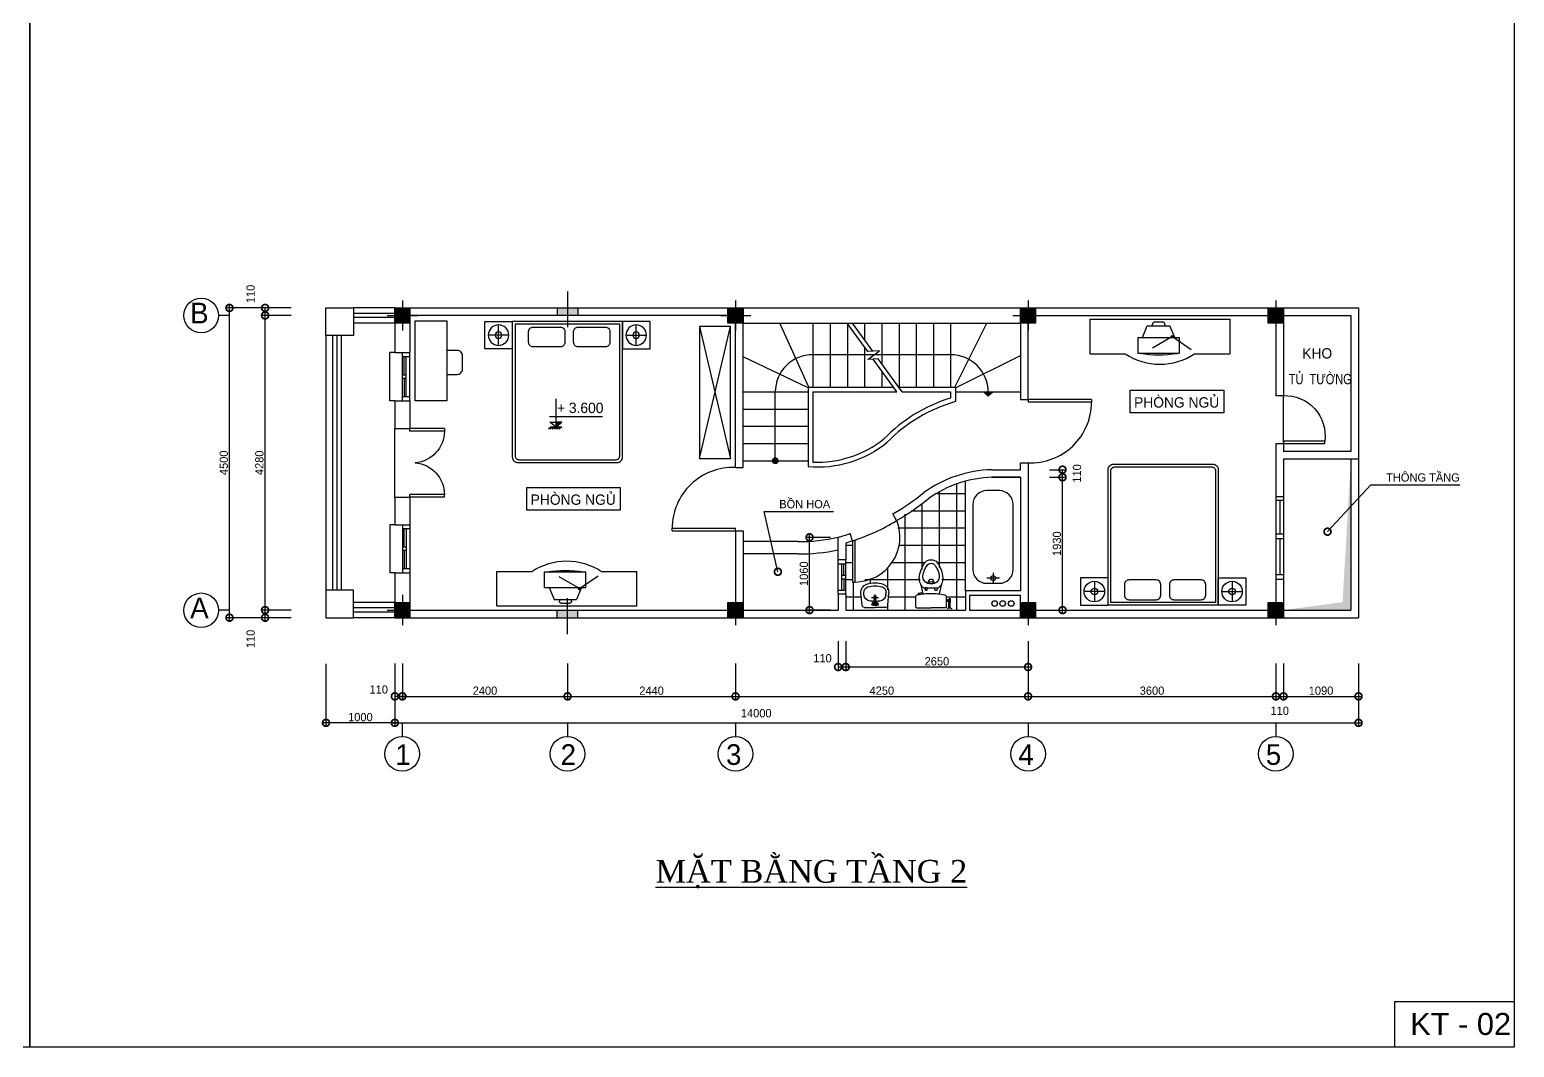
# Model space of a CAD drawing. Extents: x -13783 to 50918, y -8879 to 21290.
# Drawn here: x 7784 to 29351, y -8879 to 5904 of the extents above; entities that cross this region are included whole.
import ezdxf

# ---------------------------------------------------------------- set-up
doc = ezdxf.new("R2010")
doc.units = 0
doc.header["$LTSCALE"] = 600
doc.header["$MEASUREMENT"] = 0
doc.layers.get('0').update_dxf_attribs({"linetype": 'CONTINUOUS'})
doc.layers.get('Defpoints').update_dxf_attribs({"linetype": 'CONTINUOUS'})
for name, color, linetype in [('1', 1, 'CONTINUOUS'), ('3', 33, 'CONTINUOUS'), ('4', 4, 'CONTINUOUS'), ('9', 54, 'CONTINUOUS'), ('CAT', 7, 'CONTINUOUS'), ('COT', 2, 'CONTINUOUS'), ('D', 4, 'CONTINUOUS'), ('S', 53, 'CONTINUOUS')]:
    doc.layers.add(name, color=color, linetype=linetype)
doc.styles.add('GHICHU', font='VHARIAL.ttf', dxfattribs={"height": 420})
doc.styles.get("Standard").update_dxf_attribs({"font": 'VHARIAL.ttf'})
doc.styles.add('TT', font='VHAVAN.ttf')
doc.dimstyles.get("Standard").update_dxf_attribs({"dimtxt": 120, "dimasz": 200, "dimexe": 60, "dimexo": 110, "dimgap": 20, "dimtad": 1, "dimdec": 0, "dimzin": 0, "dimdsep": 46, "dimtxsty": 'TT', "dimblk1": 'DOTSMALL', "dimblk2": 'DOTSMALL', "dimsah": 1, "dimcen": 100, "dimdle": 60, "dimclrd": 251, "dimclre": 251, "dimclrt": 4, "dimadec": 0, "dimazin": 0, "dimtfac": 1, "dimtdec": 1, "dimtofl": 0, "dimtmove": 2, "dimatfit": 3, "dimldrblk": 'DOTSMALL', "dimfxl": 0, "dimtolj": 1, "dimtzin": 0, "dimarcsym": 0})

# ---------------------------------------------------------------- blocks, each defined once
blk = doc.blocks.new('_DOTSMALL')
at = {"color": 0, "linetype": 'ByBlock', "const_width": 0.5}
blk.add_lwpolyline([(-0.0625, 0, 1), (0.0625, 0, 1)], format="xyb", close=True, dxfattribs=at)
blk = doc.blocks.new('*D72')
at = {"color": 251, "linetype": 'ByBlock'}
for p, q in [((13088, 11780), (13088, 10859)), ((27088, 11780), (27088, 10859)), ((13028, 10919), (27148, 10919))]:
    blk.add_line(p, q, dxfattribs=at)
at = {"layer": 'Defpoints', "color": 0, "linetype": 'ByBlock'}
for p in [(13088, 11890), (27088, 11890), (27088, 10919)]:
    blk.add_point(p, dxfattribs=at)
at = {"color": 251, "linetype": 'ByBlock', "xscale": 200, "yscale": 200, "zscale": 200, "rotation": 180}
blk.add_blockref('_DOTSMALL', (13088, 10919), dxfattribs=at)
at = {"color": 251, "linetype": 'ByBlock', "xscale": 200, "yscale": 200, "zscale": 200}
blk.add_blockref('_DOTSMALL', (27088, 10919), dxfattribs=at)
at = {"color": 4, "linetype": 'ByBlock', "insert": (18338, 11058), "char_height": 120, "attachment_point": 5, "style": 'TT'}
blk.add_mtext('\\A1;14000', dxfattribs=at)
blk = doc.blocks.new('*D81')
at = {"color": 251, "linetype": 'ByBlock'}
for p, q in [((18038, 11780), (18038, 11244)), ((22288, 11780), (22288, 11244)), ((17978, 11304), (22348, 11304))]:
    blk.add_line(p, q, dxfattribs=at)
at = {"layer": 'Defpoints', "color": 0, "linetype": 'ByBlock'}
for p in [(18038, 11890), (22288, 11890), (22288, 11304)]:
    blk.add_point(p, dxfattribs=at)
at = {"color": 251, "linetype": 'ByBlock', "xscale": 200, "yscale": 200, "zscale": 200, "rotation": 180}
blk.add_blockref('_DOTSMALL', (18038, 11304), dxfattribs=at)
at = {"color": 251, "linetype": 'ByBlock', "xscale": 200, "yscale": 200, "zscale": 200}
blk.add_blockref('_DOTSMALL', (22288, 11304), dxfattribs=at)
at = {"color": 4, "linetype": 'ByBlock', "insert": (20163, 11386), "char_height": 120, "attachment_point": 5, "style": 'TT'}
blk.add_mtext('\\A1;4250', dxfattribs=at)
blk = doc.blocks.new('GUONG2')
at = {"color": 44}
for p, q in [((975, 1877), (975, 2174)), ((826, 2026), (1124, 2026)), ((826, 26), (1124, 26)), ((975, 174), (975, -123))]:
    blk.add_line(p, q, dxfattribs=at)
for points in [[(1175, 1826), (775, 1826), (775, 2226), (1175, 2226)], [(1175, 226), (775, 226), (775, -174), (1175, -174)]]:
    blk.add_lwpolyline(points, close=True, dxfattribs=at)
for points in [[(-795, 1826), (1175, 1826), (1175, 226), (-795, 226, -0.414214), (-875, 306), (-875, 1746, -0.414214)], [(-780, 1786), (1135, 1786), (1135, 266), (-780, 266, -0.414214), (-835, 321), (-835, 1731, -0.414214)], [(806, 1578), (806, 1182, 0.414214), (871, 1117), (1028, 1117, 0.414214), (1093, 1182), (1093, 1578, 0.414214), (1028, 1643), (871, 1643, 0.414214)], [(806, 925), (806, 528, 0.414214), (871, 463), (1028, 463, 0.414214), (1093, 528), (1093, 925, 0.414214), (1028, 990), (871, 990, 0.414214)]]:
    blk.add_lwpolyline(points, format="xyb", close=True, dxfattribs=at)
for centre, radius in [((975, 2026), 149), ((975, 2026), 48.7), ((975, 26), 149), ((975, 26), 48.7)]:
    blk.add_circle(centre, radius, dxfattribs=at)
blk = doc.blocks.new('*D76')
at = {"color": 251, "linetype": 'ByBlock'}
for p, q in [((11584, 16837), (11144, 16837)), ((11204, 12497), (11204, 16897))]:
    blk.add_line(p, q, dxfattribs=at)
at = {"layer": 'Defpoints', "color": 0, "linetype": 'ByBlock'}
for p in [(11204, 16837), (11694, 16837), (11694, 12557)]:
    blk.add_point(p, dxfattribs=at)
at = {"color": 251, "linetype": 'ByBlock', "xscale": 200, "yscale": 200, "zscale": 200}
for p, rotation in [((11204, 16837), 90), ((11204, 12557), 270)]:
    blk.add_blockref('_DOTSMALL', p, dxfattribs=dict(at, rotation=rotation))
at = {"color": 4, "linetype": 'ByBlock', "insert": (11121, 14697), "char_height": 120, "attachment_point": 5, "rotation": 90, "style": 'TT'}
blk.add_mtext('\\A1;4280', dxfattribs=at)
blk = doc.blocks.new('*D75')
at = {"color": 251, "linetype": 'ByBlock'}
for p, q in [((11584, 16947), (10626, 16947)), ((10686, 12387), (10686, 17007)), ((11584, 12447), (10626, 12447))]:
    blk.add_line(p, q, dxfattribs=at)
at = {"layer": 'Defpoints', "color": 0, "linetype": 'ByBlock'}
for p in [(10686, 16947), (11694, 16947), (11694, 12447)]:
    blk.add_point(p, dxfattribs=at)
at = {"color": 251, "linetype": 'ByBlock', "xscale": 200, "yscale": 200, "zscale": 200}
for p, rotation in [((10686, 16947), 90), ((10686, 12447), 270)]:
    blk.add_blockref('_DOTSMALL', p, dxfattribs=dict(at, rotation=rotation))
at = {"color": 4, "linetype": 'ByBlock', "insert": (10604, 14697), "char_height": 120, "attachment_point": 5, "rotation": 90, "style": 'TT'}
blk.add_mtext('\\A1;4500', dxfattribs=at)
blk = doc.blocks.new('*D74')
at = {"color": 251, "linetype": 'ByBlock'}
for p, q in [((13198, 11780), (13198, 11244)), ((15598, 11780), (15598, 11244)), ((13138, 11304), (15658, 11304))]:
    blk.add_line(p, q, dxfattribs=at)
at = {"layer": 'Defpoints', "color": 0, "linetype": 'ByBlock'}
for p in [(13198, 11890), (15598, 11890), (15598, 11304)]:
    blk.add_point(p, dxfattribs=at)
at = {"color": 251, "linetype": 'ByBlock', "xscale": 200, "yscale": 200, "zscale": 200, "rotation": 180}
blk.add_blockref('_DOTSMALL', (13198, 11304), dxfattribs=at)
at = {"color": 251, "linetype": 'ByBlock', "xscale": 200, "yscale": 200, "zscale": 200}
blk.add_blockref('_DOTSMALL', (15598, 11304), dxfattribs=at)
at = {"color": 4, "linetype": 'ByBlock', "insert": (14398, 11386), "char_height": 120, "attachment_point": 5, "style": 'TT'}
blk.add_mtext('\\A1;2400', dxfattribs=at)
blk = doc.blocks.new('D10')
at = {"layer": 'D', "color": 4}
for p, q in [((-500, 1000), (0, 1000)), ((-500, 1000), (-500, 960)), ((-500, 960), (0, 960)), ((0, 960), (0, 1000)), ((-500, 40), (0, 40)), ((-500, 0), (-500, 40)), ((-500, 0), (0, 0)), ((0, 0), (0, 40))]:
    blk.add_line(p, q, dxfattribs=at)
for points in [[(0, 960), (0, 1000)], [(0, 0), (0, 40)]]:
    blk.add_lwpolyline(points, dxfattribs=at)
at = {"layer": 'D', "color": 1}
for centre, start, end in [((-38.4, 960), 180, 265.22811), ((-38.4, 40), 94.77189, 180)]:
    blk.add_arc(centre, 461.6, start, end, dxfattribs=at)
blk = doc.blocks.new('S700')
at = {"layer": '3'}
for p, q in [((700, 110), (0, 110)), ((700, 0), (0, 0)), ((325, 55), (325, 110)), ((375, 55), (375, 110))]:
    blk.add_line(p, q, dxfattribs=at)
at = {"layer": '3', "linetype": 'Continuous'}
for p, q in [((60, 0), (60, 110)), ((640, 55), (60, 55)), ((640, 0), (640, 110))]:
    blk.add_line(p, q, dxfattribs=at)
at = {"layer": '3', "color": 8, "linetype": 'Continuous'}
for p, q in [((325, 82.5), (60, 82.5)), ((375, 82.5), (640, 82.5))]:
    blk.add_line(p, q, dxfattribs=at)
blk = doc.blocks.new('*D77')
at = {"color": 251, "linetype": 'ByBlock'}
for p, q in [((11584, 12557), (11144, 12557)), ((11204, 12387), (11204, 12557)), ((11584, 12447), (11144, 12447))]:
    blk.add_line(p, q, dxfattribs=at)
at = {"layer": 'Defpoints', "color": 0, "linetype": 'ByBlock'}
for p in [(11204, 12557), (11694, 12557), (11694, 12447)]:
    blk.add_point(p, dxfattribs=at)
at = {"color": 251, "linetype": 'ByBlock', "xscale": 200, "yscale": 200, "zscale": 200}
for p, rotation in [((11204, 12557), 90), ((11204, 12447), 270)]:
    blk.add_blockref('_DOTSMALL', p, dxfattribs=dict(at, rotation=rotation))
at = {"color": 4, "linetype": 'ByBlock', "insert": (10994, 12138), "char_height": 120, "attachment_point": 5, "rotation": 90, "style": 'TT'}
blk.add_mtext('\\A1;110', dxfattribs=at)
blk = doc.blocks.new('*D79')
at = {"color": 251, "linetype": 'ByBlock'}
for p, q in [((12088, 11778), (12088, 10859)), ((13088, 11778), (13088, 10859)), ((13148, 10919), (12028, 10919))]:
    blk.add_line(p, q, dxfattribs=at)
at = {"layer": 'Defpoints', "color": 0, "linetype": 'ByBlock'}
for p in [(12088, 11888), (13088, 11888), (12088, 10919)]:
    blk.add_point(p, dxfattribs=at)
at = {"color": 251, "linetype": 'ByBlock', "xscale": 200, "yscale": 200, "zscale": 200, "rotation": 180}
blk.add_blockref('_DOTSMALL', (12088, 10919), dxfattribs=at)
at = {"color": 251, "linetype": 'ByBlock', "xscale": 200, "yscale": 200, "zscale": 200}
blk.add_blockref('_DOTSMALL', (13088, 10919), dxfattribs=at)
at = {"color": 4, "linetype": 'ByBlock', "insert": (12588, 11001), "char_height": 120, "attachment_point": 5, "style": 'TT'}
blk.add_mtext('\\A1;1000', dxfattribs=at)
blk = doc.blocks.new('*D78')
at = {"color": 251, "linetype": 'ByBlock'}
for p, q in [((13088, 11670), (13088, 11244)), ((13198, 11670), (13198, 11244)), ((13258, 11304), (13088, 11304))]:
    blk.add_line(p, q, dxfattribs=at)
at = {"layer": 'Defpoints', "color": 0, "linetype": 'ByBlock'}
for p in [(13088, 11780), (13198, 11780), (13088, 11304)]:
    blk.add_point(p, dxfattribs=at)
at = {"color": 251, "linetype": 'ByBlock', "xscale": 200, "yscale": 200, "zscale": 200, "rotation": 180}
blk.add_blockref('_DOTSMALL', (13088, 11304), dxfattribs=at)
at = {"color": 251, "linetype": 'ByBlock', "xscale": 200, "yscale": 200, "zscale": 200}
blk.add_blockref('_DOTSMALL', (13198, 11304), dxfattribs=at)
at = {"color": 4, "linetype": 'ByBlock', "insert": (12855, 11403), "char_height": 120, "attachment_point": 5, "style": 'TT'}
blk.add_mtext('\\A1;110', dxfattribs=at)
blk = doc.blocks.new('COT')
at = {"layer": '1'}
h = blk.add_hatch(color=256, dxfattribs=at)
h.paths.add_polyline_path([(0, 0), (110, 0), (110, 110), (0, 110)])
h.paths.add_polyline_path([(0, 0), (0, 110), (-110, 110), (-110, 0)])
h.paths.add_polyline_path([(0, 0), (-110, 0), (-110, -110), (0, -110)])
h.paths.add_polyline_path([(0, 0), (0, -110), (110, -110), (110, 0)])
for p, q in [((0, -220), (0, 220)), ((-220, 0), (220, 0))]:
    blk.add_line(p, q, dxfattribs=at)
blk.add_lwpolyline([(-110, -110), (110, -110), (110, 110), (-110, 110)], close=True, dxfattribs=at)
blk = doc.blocks.new('TV')
at = {"layer": '1', "color": 44}
for p, q in [((-697, 266), (1337, 266)), ((-697, 266), (-697, -234)), ((244, 228), (361, 228)), ((1337, 266), (1337, -234)), ((0, 0), (600, 0)), ((0, 0), (0, -228)), ((65, 0), (137, 173)), ((137, 173), (463, 173)), ((504, 15), (210, -155)), ((214, 173), (214, 198)), ((391, 198), (391, 173)), ((535, 0), (463, 173)), ((504, 15), (776, -172)), ((600, 0), (600, -228)), ((-697, -234), (-184, -234)), ((0, -228), (600, -228)), ((824, -234), (1337, -234))]:
    blk.add_line(p, q, dxfattribs=at)
blk.add_circle((500, 14), 15.5, dxfattribs=at)
for centre, radius, start, end in [((244, 198), 30, 90, 180), ((361, 198), 30, 0, 90), ((320, 521), 908, 236.2754, 303.7246), ((304, 1505), 1754, 261.0106, 278.7577)]:
    blk.add_arc(centre, radius, start, end, dxfattribs=at)
blk = doc.blocks.new('*D73')
at = {"color": 251, "linetype": 'ByBlock'}
for p, q in [((15598, 11780), (15598, 11244)), ((18038, 11780), (18038, 11244)), ((15538, 11304), (18098, 11304))]:
    blk.add_line(p, q, dxfattribs=at)
at = {"layer": 'Defpoints', "color": 0, "linetype": 'ByBlock'}
for p in [(15598, 11890), (18038, 11890), (18038, 11304)]:
    blk.add_point(p, dxfattribs=at)
at = {"color": 251, "linetype": 'ByBlock', "xscale": 200, "yscale": 200, "zscale": 200, "rotation": 180}
blk.add_blockref('_DOTSMALL', (15598, 11304), dxfattribs=at)
at = {"color": 251, "linetype": 'ByBlock', "xscale": 200, "yscale": 200, "zscale": 200}
blk.add_blockref('_DOTSMALL', (18038, 11304), dxfattribs=at)
at = {"color": 4, "linetype": 'ByBlock', "insert": (16818, 11386), "char_height": 120, "attachment_point": 5, "style": 'TT'}
blk.add_mtext('\\A1;2440', dxfattribs=at)
blk = doc.blocks.new('D92')
at = {"layer": 'D', "color": 4}
for p, q in [((0, 920), (0, 0)), ((0, 920), (40, 920)), ((40, 920), (40, 0)), ((0, 0), (40, 0))]:
    blk.add_line(p, q, dxfattribs=at)
at = {"layer": 'D', "color": 1}
blk.add_arc((40, 39), 881, 357.4539, 90, dxfattribs=at)
blk = doc.blocks.new('*D80')
at = {"color": 251, "linetype": 'ByBlock'}
for p, q in [((11584, 16947), (11144, 16947)), ((11204, 16777), (11204, 16947))]:
    blk.add_line(p, q, dxfattribs=at)
at = {"layer": 'Defpoints', "color": 0, "linetype": 'ByBlock'}
for p in [(11204, 16947), (11694, 16947), (11694, 16837)]:
    blk.add_point(p, dxfattribs=at)
at = {"color": 251, "linetype": 'ByBlock', "xscale": 200, "yscale": 200, "zscale": 200}
for p, rotation in [((11204, 16947), 90), ((11204, 16837), 270)]:
    blk.add_blockref('_DOTSMALL', p, dxfattribs=dict(at, rotation=rotation))
at = {"color": 4, "linetype": 'ByBlock', "insert": (10994, 17150), "char_height": 120, "attachment_point": 5, "rotation": 90, "style": 'TT'}
blk.add_mtext('\\A1;110', dxfattribs=at)
blk = doc.blocks.new('*D71')
at = {"color": 251, "linetype": 'ByBlock'}
for p, q in [((22288, 11780), (22288, 11244)), ((25888, 11780), (25888, 11244)), ((22228, 11304), (25948, 11304))]:
    blk.add_line(p, q, dxfattribs=at)
at = {"layer": 'Defpoints', "color": 0, "linetype": 'ByBlock'}
for p in [(22288, 11890), (25888, 11890), (25888, 11304)]:
    blk.add_point(p, dxfattribs=at)
at = {"color": 251, "linetype": 'ByBlock', "xscale": 200, "yscale": 200, "zscale": 200, "rotation": 180}
blk.add_blockref('_DOTSMALL', (22288, 11304), dxfattribs=at)
at = {"color": 251, "linetype": 'ByBlock', "xscale": 200, "yscale": 200, "zscale": 200}
blk.add_blockref('_DOTSMALL', (25888, 11304), dxfattribs=at)
at = {"color": 4, "linetype": 'ByBlock', "insert": (24088, 11386), "char_height": 120, "attachment_point": 5, "style": 'TT'}
blk.add_mtext('\\A1;3600', dxfattribs=at)
blk = doc.blocks.new('*D84')
at = {"color": 251, "linetype": 'ByBlock'}
for p, q in [((22598, 14487), (22848, 14487)), ((22788, 12497), (22788, 14547)), ((22598, 12557), (22848, 12557))]:
    blk.add_line(p, q, dxfattribs=at)
at = {"layer": 'Defpoints', "color": 0, "linetype": 'ByBlock'}
for p in [(22488, 14487), (22788, 14487), (22488, 12557)]:
    blk.add_point(p, dxfattribs=at)
at = {"color": 251, "linetype": 'ByBlock', "xscale": 200, "yscale": 200, "zscale": 200}
for p, rotation in [((22788, 14487), 90), ((22788, 12557), 270)]:
    blk.add_blockref('_DOTSMALL', p, dxfattribs=dict(at, rotation=rotation))
at = {"color": 4, "linetype": 'ByBlock', "insert": (22706, 13522), "char_height": 120, "attachment_point": 5, "rotation": 90, "style": 'TT'}
blk.add_mtext('\\A1;1930', dxfattribs=at)
blk = doc.blocks.new('*D85')
at = {"color": 251, "linetype": 'ByBlock'}
for p, q in [((22598, 14597), (22848, 14597)), ((22788, 14427), (22788, 14597))]:
    blk.add_line(p, q, dxfattribs=at)
at = {"layer": 'Defpoints', "color": 0, "linetype": 'ByBlock'}
for p in [(22488, 14597), (22488, 14487), (22788, 14597)]:
    blk.add_point(p, dxfattribs=at)
at = {"color": 251, "linetype": 'ByBlock', "xscale": 200, "yscale": 200, "zscale": 200}
for p, rotation in [((22788, 14597), 90), ((22788, 14487), 270)]:
    blk.add_blockref('_DOTSMALL', p, dxfattribs=dict(at, rotation=rotation))
at = {"color": 4, "linetype": 'ByBlock', "insert": (22998, 14542), "char_height": 120, "attachment_point": 5, "rotation": 90, "style": 'TT'}
blk.add_mtext('\\A1;110', dxfattribs=at)
blk = doc.blocks.new('SD12')
at = {"layer": 'S'}
for p, q in [((0, 0), (1200, 0)), ((1140, -110), (1140, 0)), ((0, -110), (1200, -110)), ((60, -110), (60, 0)), ((60, -55), (421, -55)), ((60, -55), (546, -55)), ((546, -110), (546, 0)), ((615, -110), (615, 0)), ((615, -55), (1140, -55))]:
    blk.add_line(p, q, dxfattribs=at)
blk = doc.blocks.new('*D82')
at = {"color": 251, "linetype": 'ByBlock'}
for p, q in [((25998, 11780), (25998, 11244)), ((27088, 11780), (27088, 11244)), ((25938, 11304), (27148, 11304))]:
    blk.add_line(p, q, dxfattribs=at)
at = {"layer": 'Defpoints', "color": 0, "linetype": 'ByBlock'}
for p in [(25998, 11890), (27088, 11890), (27088, 11304)]:
    blk.add_point(p, dxfattribs=at)
at = {"color": 251, "linetype": 'ByBlock', "xscale": 200, "yscale": 200, "zscale": 200, "rotation": 180}
blk.add_blockref('_DOTSMALL', (25998, 11304), dxfattribs=at)
at = {"color": 251, "linetype": 'ByBlock', "xscale": 200, "yscale": 200, "zscale": 200}
blk.add_blockref('_DOTSMALL', (27088, 11304), dxfattribs=at)
at = {"color": 4, "linetype": 'ByBlock', "insert": (26543, 11386), "char_height": 120, "attachment_point": 5, "style": 'TT'}
blk.add_mtext('\\A1;1090', dxfattribs=at)
blk = doc.blocks.new('*D83')
at = {"color": 251, "linetype": 'ByBlock'}
for p, q in [((25888, 11780), (25888, 11244)), ((25998, 11780), (25998, 11244)), ((25828, 11304), (25998, 11304))]:
    blk.add_line(p, q, dxfattribs=at)
at = {"layer": 'Defpoints', "color": 0, "linetype": 'ByBlock'}
for p in [(25888, 11890), (25998, 11890), (25998, 11304)]:
    blk.add_point(p, dxfattribs=at)
at = {"color": 251, "linetype": 'ByBlock', "xscale": 200, "yscale": 200, "zscale": 200, "rotation": 180}
blk.add_blockref('_DOTSMALL', (25888, 11304), dxfattribs=at)
at = {"color": 251, "linetype": 'ByBlock', "xscale": 200, "yscale": 200, "zscale": 200}
blk.add_blockref('_DOTSMALL', (25998, 11304), dxfattribs=at)
at = {"color": 4, "linetype": 'ByBlock', "insert": (25943, 11094), "char_height": 120, "attachment_point": 5, "style": 'TT'}
blk.add_mtext('\\A1;110', dxfattribs=at)
blk = doc.blocks.new('D70')
at = {"layer": 'D', "color": 4}
for p, q in [((0, 600), (0, 0)), ((0, 600), (40, 600)), ((40, 600), (40, 0)), ((40, 0), (0, 0)), ((0, 0), (40, 0))]:
    blk.add_line(p, q, dxfattribs=at)
at = {"layer": 'D', "color": 1}
blk.add_lwpolyline([(40, 0), (700, 0)], dxfattribs=at)
blk.add_arc((118, 22), 583, 357.8054, 97.6472, dxfattribs=at)
blk = doc.blocks.new('XIBET1')
at = {"layer": '1', "color": 4}
for p, q in [((-214, 334), (-214, 190)), ((-199, 349), (8, 349)), ((216, 349), (8, 349)), ((230, 334), (230, 190)), ((-146, -4), (-109, 144)), ((162, -4), (125, 144))]:
    blk.add_line(p, q, dxfattribs=at)
at = {"layer": '1'}
for p, q in [((230, 261), (232, 261)), ((232, 221), (230, 221))]:
    blk.add_line(p, q, dxfattribs=at)
at = {"layer": '1', "color": 8}
for p, q in [((238, 255), (238, 227)), ((273, 253), (238, 252)), ((273, 234), (238, 233)), ((247, 362), (247, 364)), ((295, 351), (258, 351)), ((264, 271), (290, 271)), ((264, 253), (264, 271)), ((264, 267), (290, 267)), ((264, 218), (264, 234)), ((290, 222), (264, 222)), ((290, 218), (264, 218)), ((267, 351), (267, 271)), ((287, 351), (287, 271)), ((290, 271), (290, 218)), ((306, 364), (306, 362)), ((-181, 139), (-179, 151)), ((-121, 130), (-181, 139)), ((-179, 151), (-120, 143)), ((-175, 151), (-174, 154)), ((-161, 149), (-160, 151)), ((-158, 136), (-156, 148)), ((-120, 143), (-121, 131)), ((-120, 143), (-121, 130)), ((-78, 60), (-96, 60)), ((-78, 58), (-78, 87)), ((-49, 58), (-78, 58)), ((-49, 87), (-49, 58)), ((65, 60), (-49, 60)), ((65, 87), (65, 58)), ((65, 58), (95, 58)), ((95, 58), (95, 87)), ((112, 60), (95, 60))]:
    blk.add_line(p, q, dxfattribs=at)
at = {"layer": '1', "color": 4}
for centre, radius, start, end in [((-199, 334), 14.6, 90, 180), ((216, 334), 14.6, 0, 90), ((-178, 191), 35.8, 181.8798, 255.4377), ((-8, 996), 858, 257.9368, 271.0702), ((17, -79), 179, 128.8829, 182.1511), ((0, -111), 111, 85.7999, 184.6028), ((24, 996), 858, 268.9298, 282.0632), ((0, -79), 179, 357.8489, 51.1171), ((195, 191), 35.8, 284.5623, 358.1202), ((302, -48), 466, 184.6374, 214.4478), ((211, -78), 324, 187.4042, 216.4205), ((16, -111), 111, 355.3972, 94.2001), ((-194, -78), 324, 323.5795, 352.5958), ((-286, -48), 466, 325.5522, 355.3626), ((-1, -249), 102, 217.3914, 275.0553), ((8, -233), 68.9, 212.4421, 327.5579), ((17, -249), 102, 264.9447, 322.6086)]:
    blk.add_arc(centre, radius, start, end, dxfattribs=at)
at = {"layer": '1', "color": 8}
for centre, radius, start, end in [((232, 255), 6.07, 0, 90), ((232, 227), 6.07, 270, 0), ((258, 362), 10.8, 180, 270), ((273, 244), 13.5, 226.8143, 133.1857), ((273, 244), 9.45, 270, 90), ((295, 362), 10.8, 270, 0), ((-167, 151), 16.7, 227.4685, 296.0137), ((-64, 81), 15.8, 21.291, 158.709), ((80, 81), 15.8, 21.291, 158.709), ((57, -5), 90.4, 180.1343, 219.8111), ((8, -15), 21, 135.8467, 44.1533), ((6, -48), 23.6, 219.8111, 274.9288), ((10, -48), 23.6, 265.0712, 320.1889), ((-41, -5), 90.4, 320.1889, 359.8657)]:
    blk.add_arc(centre, radius, start, end, dxfattribs=at)
blk = doc.blocks.new('*D103')
at = {"color": 251, "linetype": 'ByBlock'}
for p, q in [((19418, 13614), (19053, 13614)), ((19113, 12497), (19113, 13674)), ((19418, 12557), (19053, 12557))]:
    blk.add_line(p, q, dxfattribs=at)
at = {"layer": 'Defpoints', "color": 0, "linetype": 'ByBlock'}
for p in [(19113, 13614), (19528, 13614), (19528, 12557)]:
    blk.add_point(p, dxfattribs=at)
at = {"color": 251, "linetype": 'ByBlock', "xscale": 200, "yscale": 200, "zscale": 200}
for p, rotation in [((19113, 13614), 90), ((19113, 12557), 270)]:
    blk.add_blockref('_DOTSMALL', p, dxfattribs=dict(at, rotation=rotation))
at = {"color": 4, "linetype": 'ByBlock', "insert": (19031, 13086), "char_height": 120, "attachment_point": 5, "rotation": 90, "style": 'TT'}
blk.add_mtext('\\A1;1060', dxfattribs=at)
blk = doc.blocks.new('S500')
at = {"layer": '3'}
for p, q in [((0, 500), (0, 0)), ((110, 500), (110, 0)), ((55, 275), (110, 275)), ((55, 225), (110, 225))]:
    blk.add_line(p, q, dxfattribs=at)
at = {"layer": '3', "linetype": 'Continuous'}
for p, q in [((0, 440), (110, 440)), ((55, 440), (55, 60)), ((0, 60), (110, 60))]:
    blk.add_line(p, q, dxfattribs=at)
at = {"layer": '3', "color": 8, "linetype": 'Continuous'}
for p, q in [((82.5, 275), (82.5, 440)), ((82.5, 225), (82.5, 60))]:
    blk.add_line(p, q, dxfattribs=at)
blk = doc.blocks.new('LAVABO1')
at = {"layer": '1', "color": 4}
for p, q in [((-154, 139), (-154, 0)), ((-154, -139), (-154, 0)), ((-124, 169), (40, 185)), ((13, 145), (44, 148)), ((-124, -169), (40, -185)), ((13, -145), (44, -148))]:
    blk.add_line(p, q, dxfattribs=at)
at = {"layer": '1', "color": 9}
for p, q in [((-99, 38), (-116, 43)), ((-105, 6), (-69, 6)), ((-101, 10), (-52, 13)), ((-94, 32), (-94, 11)), ((18, 0), (-44, 0)), ((-22, -48), (-22, 46)), ((-99, -37), (-116, -42)), ((-105, -6), (-69, -6)), ((-101, -11), (-52, -11)), ((-94, -11), (-94, -31))]:
    blk.add_line(p, q, dxfattribs=at)
for centre, radius in [((-112, 28), 5.92), ((-21, 0), 20.5), ((-21, 0), 9.23), ((-112, -26), 5.92)]:
    blk.add_circle(centre, radius, dxfattribs=at)
at = {"layer": '1', "color": 4}
for centre, radius, start, end in [((-124, 139), 29.9, 90, 180), ((393, 0), 468, 172.0553, 178.57), ((22, 52), 93.5, 95.6718, 172.0553), ((45, 70), 115, 19.6018, 92.554), ((45, 70), 77.6, 19.6018, 92.554), ((-149, 11), 280, 358.0465, 17.937), ((-149, 11), 318, 358.0465, 17.937), ((-149, -11), 318, 342.063, 1.9535), ((-124, -139), 29.9, 180, 270), ((393, 0), 468, 181.3773, 187.9447), ((22, -52), 93.5, 187.9447, 264.3282), ((45, -70), 115, 267.446, 340.3982), ((45, -70), 77.6, 267.446, 340.3982), ((-149, -11), 280, 342.063, 1.9535)]:
    blk.add_arc(centre, radius, start, end, dxfattribs=at)
at = {"layer": '1', "color": 9}
for centre, radius, start, end in [((92, 1), 220, 170.4498, 189.5502), ((-118, 36), 7.48, 73.8628, 170.4498), ((-110, 0), 13.8, 27.3515, 334.5788), ((-105, 0), 6.16, 96.5252, 263.4748), ((-100, 32), 5.99, 0, 73.8628), ((-70, 0), 6.16, 276.5252, 83.4748), ((-57, 1), 12.8, 289.7044, 70.2956), ((-118, -35), 7.48, 189.5502, 286.1372), ((-100, -31), 5.99, 286.1372, 0)]:
    blk.add_arc(centre, radius, start, end, dxfattribs=at)
blk = doc.blocks.new('*D102')
at = {"color": 251, "linetype": 'ByBlock'}
for p, q in [((19638, 12106), (19638, 11670)), ((22288, 12106), (22288, 11670)), ((22348, 11730), (19578, 11730))]:
    blk.add_line(p, q, dxfattribs=at)
at = {"layer": 'Defpoints', "color": 0, "linetype": 'ByBlock'}
for p in [(19638, 12216), (22288, 12216), (19638, 11730)]:
    blk.add_point(p, dxfattribs=at)
at = {"color": 251, "linetype": 'ByBlock', "xscale": 200, "yscale": 200, "zscale": 200, "rotation": 180}
blk.add_blockref('_DOTSMALL', (19638, 11730), dxfattribs=at)
at = {"color": 251, "linetype": 'ByBlock', "xscale": 200, "yscale": 200, "zscale": 200}
blk.add_blockref('_DOTSMALL', (22288, 11730), dxfattribs=at)
at = {"color": 4, "linetype": 'ByBlock', "insert": (20963, 11812), "char_height": 120, "attachment_point": 5, "style": 'TT'}
blk.add_mtext('\\A1;2650', dxfattribs=at)
blk = doc.blocks.new('*D101')
at = {"color": 251, "linetype": 'ByBlock'}
for p, q in [((19528, 12106), (19528, 11670)), ((19698, 11730), (19528, 11730))]:
    blk.add_line(p, q, dxfattribs=at)
at = {"layer": 'Defpoints', "color": 0, "linetype": 'ByBlock'}
for p in [(19528, 12216), (19638, 12216), (19528, 11730)]:
    blk.add_point(p, dxfattribs=at)
at = {"color": 251, "linetype": 'ByBlock', "xscale": 200, "yscale": 200, "zscale": 200, "rotation": 180}
blk.add_blockref('_DOTSMALL', (19528, 11730), dxfattribs=at)
at = {"color": 251, "linetype": 'ByBlock', "xscale": 200, "yscale": 200, "zscale": 200}
blk.add_blockref('_DOTSMALL', (19638, 11730), dxfattribs=at)
at = {"color": 4, "linetype": 'ByBlock', "insert": (19301, 11857), "char_height": 120, "attachment_point": 5, "style": 'TT'}
blk.add_mtext('\\A1;110', dxfattribs=at)

msp = doc.modelspace()

# ---------------------------------------------------------------- hatches: boundary and pattern name
at = {"layer": '9'}
msp.add_hatch(color=256, dxfattribs=at).paths.add_polyline_path([(15429.1, 204.1), (15429.1, 135.9), (15516.3, 204.1)])
h = msp.add_hatch(dxfattribs=at)
h.set_pattern_fill('NET', color=8, scale=2000, style=0)
h.set_pattern_definition([(0, (0, -15084.83), (0, 250), []), (90, (0, -15084.83), (-250, 2e-14), [])])
h.paths.add_polyline_path([(21376.7, -655.1), (21033.5, -789.6), (20677.7, -1032.3), (20369.5, -1211.2), (20426.5, -1465.9), (20382.3, -1702.5), (20253.1, -1909.6), (20048.4, -2059), (19736.3, -2120.2), (19736.3, -1520.2), (19637.7, -1552.7), (19637.7, -2527.9), (19868.8, -2527.9), (19862.6, -2243), (19943.8, -2150.5), (20063.5, -2133.7), (20221.6, -2172.5), (20267.2, -2269.7), (20243.5, -2527.9), (20656.9, -2527.9), (20663.7, -2317.3), (20748.7, -2278.7), (20710.5, -2038.8), (20788.1, -1836.9), (20878.1, -1797.2), (20968.2, -1836.9), (21038.2, -1996.6), (21032, -2144.3), (21011.4, -2294.1), (21092.5, -2317.3), (21160.1, -2366.7), (21175.8, -2512), (21376.7, -2527.9)])

# ---------------------------------------------------------------- linework, layer by layer
for p, q in [((13087.6, 1862.1), (13087.6, 1212.1)), ((13307.6, 1862.1), (13307.6, 1212.1)), ((18037.7, -458), (18037.7, 1752.1)), ((18147.7, -458), (18147.7, 1642.1)), ((13087.6, 1212.1), (13307.6, 1212.1)), ((13087.6, 512.1), (13307.6, 512.1)), ((13087.6, 512.1), (13087.6, 112.1)), ((13307.6, 512.1), (13307.6, 112.1)), ((13087.6, 112.1), (13307.6, 112.1)), ((22176.7, -487.9), (22176.7, -387.6)), ((22176.7, -597.9), (21757, -597.8)), ((13087.6, -887.9), (13087.6, -1287.9)), ((13087.6, -887.9), (13307.6, -887.9)), ((13307.6, -887.9), (13307.6, -1287.9)), ((13087.6, -1287.9), (13307.6, -1287.9)), ((20378.2, -1226.2), (20323, -1131)), ((19527.7, -1796.4), (19527.7, -1471)), ((19736.3, -1520.2), (19703.9, -1415)), ((13087.6, -1987.9), (13087.6, -2637.9)), ((13087.6, -1987.9), (13307.6, -1987.9)), ((13307.6, -1987.9), (13307.6, -2527.9)), ((22176.7, -2247.9), (21376.7, -2247.9)), ((22178.1, -2317.9), (21436.7, -2317.9))]:
    msp.add_line(p, q)
at = {"color": 3}
for points in [[(-13783.2, -8879.2), (-13783.2, 6205.6), (7783.9, 6205.6), (7783.9, -8879.2), (-13783.2, -8879.2)], [(7783.9, -8879.2), (7783.9, 6205.6), (29351, 6205.6), (29351, -8879.2), (7783.9, -8879.2)], [(29351, -8879.2), (27617.2, -8879.2), (27617.2, -8214.8), (29351, -8214.8)]]:
    msp.add_lwpolyline(points, close=True, dxfattribs=at)
for points in [[(12087.6, 1862.1), (12487.6, 1862.1), (12487.6, 1462.1), (12087.6, 1462.1)], [(12087.6, -2637.9), (12487.6, -2637.9), (12487.6, -2237.9), (12087.6, -2237.9)]]:
    msp.add_lwpolyline(points, close=True)
for centre, radius, start, end in [((21814.4, -2277.4), 1790.3, 91.74113, 125.5585), ((21814.4, -2277.4), 1680.3, 91.74113, 125.32177), ((18537.1, 1946.5), 3558.2, 300.12667, 308.94691), ((18537.1, 1946.5), 3668.2, 300.12667, 308.94691), ((18537.1, 1946.5), 3558.2, 286.16476, 289.14282), ((18537.1, 1946.5), 3668.2, 287.45996, 289.08142)]:
    msp.add_arc(centre, radius, start, end)
at = {"layer": '3', "color": 54}
for p, q in [((13087.6, 1862.1), (12487.6, 1862.1)), ((13087.6, 1642.1), (12487.6, 1642.1)), ((12087.6, 1462.1), (12087.6, -2237.9)), ((12307.6, 1462.1), (12307.6, -2237.9)), ((19092.4, 712.1), (19092.4, -442)), ((19092.4, 712.1), (20330.4, 712.1)), ((20407.4, 712.1), (21232.4, 712.1)), ((21232.4, 712.1), (21232.4, 500.5)), ((19162.4, 642.1), (19162.4, -376.6)), ((19162.4, 642.1), (20380.9, 642.1)), ((20457.9, 642.1), (21162.4, 642.1)), ((21162.4, 642.1), (21162.4, 552.8)), ((13087.6, -2417.9), (12487.6, -2417.9)), ((13087.6, -2637.9), (12487.6, -2637.9))]:
    msp.add_line(p, q, dxfattribs=at)
at = {"layer": '3'}
for p, q in [((13087.6, 1782.1), (12487.6, 1782.1)), ((13087.6, 1722.1), (12487.6, 1722.1)), ((12184.1, 1462.1), (12184.1, -2237.9)), ((12244.1, 1462.1), (12244.1, -2237.9)), ((13017.6, 512.1), (13017.6, 1212.1)), ((13087.6, 1212.1), (13017.6, 1212.1)), ((13087.6, 512.1), (13017.6, 512.1)), ((13017.6, -1287.9), (13017.6, -1987.9)), ((13087.6, -1287.9), (13017.6, -1287.9)), ((13087.6, -1987.9), (13017.6, -1987.9)), ((13087.6, -2495.6), (12487.6, -2495.6)), ((13087.6, -2555.6), (12487.6, -2555.6))]:
    msp.add_line(p, q, dxfattribs=at)
at = {"layer": '9', "color": 1}
for p, q in [((15597.6, 2101.1), (15597.6, 1580.2)), ((15447.6, 1862.1), (15447.6, 1752.1)), ((15747.6, 1862.1), (15747.6, 1752.1)), ((15597.6, -2876.8), (15597.6, -2355.9)), ((15447.6, -2637.9), (15447.6, -2527.9)), ((15747.6, -2637.9), (15747.6, -2527.9))]:
    msp.add_line(p, q, dxfattribs=at)
at = {"layer": '9', "color": 54}
for p, q in [((10673.6, 1752), (10527.6, 1752)), ((26977.6, -332.9), (26977.6, -2527.9)), ((27087.6, -332.9), (27087.6, -2637.9)), ((10673.6, -2530.9), (10527.6, -2530.9)), ((25997.6, -2527.9), (26977.6, -2527.9)), ((25997.6, -2637.9), (27087.6, -2637.9))]:
    msp.add_line(p, q, dxfattribs=at)
at = {"layer": '9', "color": 44}
for p, q in [((17512.7, -326.9), (17962.7, 1594.5)), ((17512.7, 1594.5), (17962.7, -326.9))]:
    msp.add_line(p, q, dxfattribs=at)
at = {"layer": '9', "color": 54, "linetype": 'Continuous'}
for p, q in [((19103.5, 712.1), (18682.9, 1642.1)), ((19162.4, 1642.1), (19162.4, 712.1)), ((19412.4, 1642.1), (19412.4, 712.1)), ((19958, 1228.3), (19659.4, 1642.1)), ((19662.4, 1642.1), (19662.4, 712.1)), ((20032.4, 1231.9), (19736.4, 1642.1)), ((19912.4, 1642.1), (19912.4, 1398.3)), ((20162.4, 1642.1), (20162.4, 1051.7)), ((20412.4, 1642.1), (20412.4, 712.1)), ((20662.4, 1642.1), (20662.4, 722.1)), ((20912.4, 1642.1), (20912.4, 722.1)), ((21162.4, 1642.1), (21162.4, 722.1)), ((21227.6, 722.1), (21690.3, 1642.1)), ((19092.4, 701.7), (18147.6, 1152.3)), ((19912.4, 1291.5), (19912.4, 722.1)), ((20130.3, 1236.7), (19958, 1228.3)), ((19960.1, 1114), (20130.3, 1236.7)), ((20110.1, 1124.2), (19960.1, 1114)), ((20380.9, 642.1), (20036.6, 1119.2)), ((20457.9, 642.1), (20110.1, 1124.2)), ((21242.4, 706.9), (22177.6, 1170.4)), ((20162.4, 944.9), (20162.4, 722.1)), ((18147.6, 642.1), (19092.4, 642.1)), ((21242.4, 642.1), (22177.6, 642.1)), ((18147.6, 392.1), (19082.4, 392.1)), ((18147.6, 142.1), (19082.4, 142.1)), ((18147.6, -107.9), (19082.4, -107.9)), ((18147.6, -357.9), (19082.4, -357.9))]:
    msp.add_line(p, q, dxfattribs=at)
at = {"layer": '9'}
for p, q in [((21162.4, 1182.1), (19147.7, 1182.1)), ((15429.1, 540.5), (15429.1, 135.9)), ((18615, -357.9), (18615, 642.1)), ((21637.9, 642.1), (21710, 579.1)), ((21710, 579.1), (21710, 642.1)), ((21782.1, 642.1), (21710, 579.1)), ((15335.3, 282.3), (16106.7, 282.3)), ((13087.6, -887.9), (13087.6, 112.1)), ((15341.8, 204.1), (15429.1, 204.1)), ((15429.1, 135.9), (15341.8, 204.1)), ((15359.8, 135.9), (15516.3, 135.9)), ((15516.3, 204.1), (15429.1, 204.1)), ((15429.1, 135.9), (15516.3, 204.1)), ((18945.1, -1712.8), (18146.7, -1712.7)), ((18945.1, -1532.8), (18146.8, -1532.7))]:
    msp.add_line(p, q, dxfattribs=at)
at = {"layer": '9', "color": 8}
for p, q in [((15359.8, 135.9), (15321.1, 99.9)), ((15385.9, 135.9), (15347.2, 99.9)), ((15412, 135.9), (15373.3, 99.9)), ((15438, 135.9), (15399.4, 99.9)), ((15464.1, 135.9), (15425.5, 99.9)), ((15490.2, 135.9), (15451.6, 99.9)), ((15516.3, 135.9), (15477.7, 99.9)), ((21874.5, -2064.8), (21687.4, -2064.8)), ((21779, -1985.7), (21779, -2138.8))]:
    msp.add_line(p, q, dxfattribs=at)
at = {"layer": '9', "color": 4}
msp.add_line((21376.7, -2247.9), (21376.7, -655.1), dxfattribs=at)
at = {"layer": '9', "color": 2}
for p, q in [((13195, -4166.2), (13195, -4364.4)), ((15595.6, -4166.2), (15595.6, -4364.4)), ((18037.8, -4166.2), (18037.8, -4364.4)), ((22289.7, -4166.2), (22289.7, -4364.4)), ((25885.5, -4166.2), (25885.5, -4364.4))]:
    msp.add_line(p, q, dxfattribs=at)
at = {"layer": '9', "color": 44}
for points in [[(13382.4, 1673.9), (13845.1, 1673.9), (13845.1, 512.6), (13382.4, 512.6)], [(17512.7, -326.9), (17962.7, -326.9), (17962.7, 1594.5), (17512.7, 1594.5)]]:
    msp.add_lwpolyline(points, close=True, dxfattribs=at)
msp.add_lwpolyline([(13845.1, 895.8), (13991.9, 895.8, 0.4142136), (14071.9, 975.8), (14071.9, 1165.8, 0.4142136), (13991.9, 1245.8), (13845.1, 1245.8)], format="xyb", dxfattribs=at)
at = {"layer": '9'}
for points in [[(23770.9, 667.8), (25129.4, 667.8), (25129.4, 336.1), (23770.9, 336.1)], [(15005, -744.8), (16363.5, -744.8), (16363.5, -1076.5), (15005, -1076.5)]]:
    msp.add_lwpolyline(points, close=True, dxfattribs=at)
at = {"layer": '9', "const_width": 50}
msp.add_lwpolyline([(18590, -357.9, -1), (18640, -357.9, -1)], format="xyb", close=True, dxfattribs=at)
at = {"layer": '9'}
msp.add_lwpolyline([(21686.1, -2138.8), (21870.1, -2138.8, 0.4142136), (22070.1, -1938.8), (22070.1, -992.5, 0.4142136), (21870.1, -792.5), (21686.1, -792.5, 0.4142136), (21486.1, -992.5), (21486.1, -1938.8, 0.4142136)], format="xyb", close=True, dxfattribs=at)
at = {"layer": '9', "color": 4}
msp.add_lwpolyline([(19736.3, -2120.2), (19776.3, -2120.2), (19776.3, -1520.2), (19736.3, -1520.2)], close=True, dxfattribs=at)
at = {"layer": '9', "color": 2}
for centre in [(10275.9, 1752), (10275.9, -2530.9), (13195, -4616.1), (15595.6, -4616.1), (18037.8, -4616.1), (22289.7, -4616.1), (25885.5, -4616.1)]:
    msp.add_circle(centre, 251.7, dxfattribs=at)
at = {"layer": '9', "color": 8}
msp.add_circle((21779, -2064.8), 36.1, dxfattribs=at)
at = {"layer": '9'}
for centre in [(21802.1, -2432.1), (21917.5, -2432.1), (22043.2, -2432.1)]:
    msp.add_circle(centre, 41, dxfattribs=at)
for centre, radius, start, end in [((19155, 642.1), 540, 89.22138, 180), ((21162.4, 634.5), 547.7, 0.80269, 90), ((21843.5, -1651.1), 2306.7, 107.17498, 135.72879), ((21843.5, -1651.1), 2236.7, 105.85694, 135.72879), ((19233.9, 1148.1), 1596.4, 264.91307, 309.15645), ((19233.5, 1151.6), 1529.8, 267.33403, 308.78586), ((18919.2, 1112.1), 2756.1, 287.24491, 301.96317), ((18945.1, 1230.9), 2763.7, 269.99154, 282.16866), ((18945.1, 1230.9), 2943.7, 269.99154, 281.41423)]:
    msp.add_arc(centre, radius, start, end, dxfattribs=at)
at = {"layer": '9', "color": 1}
msp.add_arc((19772.3, -1465.9), 654.2, 270.34674, 21.62256, dxfattribs=at)
for points in [[(15447.6, 1862.1), (15447.6, 1752.1), (15747.6, 1862.1), (15747.6, 1752.1)], [(15447.6, -2637.9), (15447.6, -2527.9), (15747.6, -2637.9), (15747.6, -2527.9)]]:
    msp.add_solid(points, dxfattribs=at)
at = {"layer": '9'}
msp.add_solid([(21637.9, 642.1), (21710, 579.1), (21782.1, 642.1)], dxfattribs=at)
at = {"layer": '9', "color": 8}
msp.add_solid([(25997.6, -2527.9), (26855.2, -2412), (26977.6, -2527.9), (26977.6, -332.9)], dxfattribs=at)
at = {"layer": 'CAT'}
for p, q in [((13087.6, 1862.1), (25997.6, 1862.1)), ((18037.7, 1752.1), (13307.6, 1752.1)), ((22287.6, 532.1), (22287.6, 1752.2)), ((22287.6, 1752.2), (25997.6, 1752.1)), ((25887.6, 1752.1), (25887.6, 587.1)), ((25997.6, 1862.1), (27087.6, 1862.1)), ((25997.6, 1752.1), (25997.6, 587.1)), ((25997.6, 1752.1), (26977.6, 1752.1)), ((26977.6, 1752.1), (26977.6, -222.9)), ((27087.6, 1862.1), (27087.6, -332.9)), ((13307.6, 1642.1), (13087.6, 1642.1)), ((18147.6, 1642.1), (22177.6, 1642.1)), ((22177.6, 1642.1), (22177.6, 532.1)), ((22177.6, 532.1), (22287.6, 532.1)), ((25997.6, 587.1), (25887.6, 587.1)), ((25887.6, -112.9), (25887.6, -877.9)), ((25997.6, -112.9), (25887.6, -112.9)), ((25997.6, -112.9), (25997.6, -222.9)), ((22176.7, -387.6), (22286.7, -387.6)), ((22286.7, -387.6), (22286.7, -2527.9)), ((26977.6, -222.9), (25997.6, -222.9)), ((27087.6, -332.9), (25997.6, -332.9)), ((25997.6, -332.9), (25997.6, -877.9)), ((18037.7, -458), (18146.8, -458)), ((21760, -487.9), (22176.7, -487.9)), ((21761.6, -597.9), (22176.7, -597.9)), ((22176.7, -597.9), (22176.7, -2247.9)), ((25887.6, -877.9), (25997.6, -877.9)), ((18036.8, -1378), (18036.7, -2527.9)), ((18036.8, -1378), (18146.8, -1378)), ((18146.8, -1378), (18146.7, -2527.9)), ((19637.7, -1552.7), (19637.7, -1796.4)), ((19637.7, -1796.4), (19527.7, -1796.4)), ((25887.6, -2077.9), (25887.6, -2527.9)), ((25887.6, -2077.9), (25997.6, -2077.9)), ((25997.6, -2077.9), (25997.6, -2637.9)), ((19527.7, -2296.4), (19527.7, -2527.8)), ((19637.7, -2296.4), (19527.7, -2296.4)), ((19637.7, -2296.4), (19637.7, -2527.9)), ((21376.7, -2247.9), (21376.7, -2527.9)), ((21376.7, -2277.1), (21376.7, -2527.9)), ((21436.7, -2317.9), (21436.7, -2527.9)), ((21436.7, -2337.1), (21436.7, -2527.9)), ((22178.1, -2527.9), (22178.1, -2317.9)), ((13307.6, -2527.9), (19527.7, -2527.9)), ((19637.7, -2527.9), (21376.7, -2527.9)), ((21436.7, -2527.9), (25887.6, -2527.9)), ((13087.6, -2637.9), (25997.6, -2637.9))]:
    msp.add_line(p, q, dxfattribs=at)
for centre, start, end in [((22178.2, -388.1), 90, 180), ((22287.2, -388.1), 0, 90)]:
    msp.add_arc(centre, 0.5, start, end, dxfattribs=at)

# ---------------------------------------------------------------- block references
at = {"layer": '1', "xscale": -1, "rotation": 180}
for p in [(22287.6, 1752.1), (25887.6, 1752.1), (22287.6, -2527.9), (25887.6, -2527.9)]:
    msp.add_blockref('COT', p, dxfattribs=at)
at = {"layer": '3', "xscale": -1}
for name, p, rotation in [('S700', (13307.6, 1212.1), 90), ('S500', (19527.7, -1796.4), 180)]:
    msp.add_blockref(name, p, dxfattribs=dict(at, rotation=rotation))
at = {"layer": '3', "rotation": 90}
msp.add_blockref('S700', (13307.6, -1987.9), dxfattribs=at)
at = {"layer": '9', "xscale": -1}
for name, p, rotation in [('GUONG2', (14569.2, 491.6), 270), ('D70', (25997.6, -112.9), 270), ('SD12', (25887.6, -877.9), 90), ('TV', (15264.9, -2200.5), 180), ('XIBET1', (20870, -2148.3), 180)]:
    msp.add_blockref(name, p, dxfattribs=dict(at, rotation=rotation))
at = {"layer": '9'}
msp.add_blockref('TV', (23882.9, 1430.3), dxfattribs=at)
for name, p, rotation in [('D92', (22288.1, 532.1), 270), ('GUONG2', (23224.6, -1283.5), 270), ('D92', (18036.8, -1378), 90)]:
    msp.add_blockref(name, p, dxfattribs=dict(at, rotation=rotation))
at = {"layer": '9', "xscale": -1}
msp.add_blockref('D10', (13307.6, -887.9), dxfattribs=at)
at = {"layer": '9', "xscale": -1.1, "yscale": 1.1, "zscale": 1.1, "rotation": 270}
msp.add_blockref('LAVABO1', (20063.3, -2319.5), dxfattribs=at)
at = {"layer": 'COT', "xscale": -1, "rotation": 180}
for p in [(13197.6, 1752.1), (18037.6, 1752.1), (13197.6, -2527.9), (18037.6, -2527.9)]:
    msp.add_blockref('COT', p, dxfattribs=at)

# ---------------------------------------------------------------- texts
at = {"color": 4, "style": 'GHICHU'}
msp.add_text('kt - 02', height=320, dxfattribs=at).set_placement((27838.6, -8700.1))
at = {"layer": '1', "color": 2, "insert": (16876.3, -6157.7), "char_height": 330, "attachment_point": 1}
msp.add_mtext('\\f.VnTimeH|b0|i0|c0|p34;\\LmÆt b»ng tÇng 2', dxfattribs=at)
at = {"layer": '9', "color": 4, "style": 'TT'}
for s, p in [('kho', (26270.7, 1127)), ('+ 3.600', (15444.2, 334.5)), ('phßng ngñ', (23827.2, 414.6)), ('phßng ngñ', (15061.3, -998.1))]:
    msp.add_text(s, height=150, dxfattribs=at).set_placement(p)
at = {"layer": '9', "color": 4, "style": 'TT', "width": 0.8}
msp.add_text('tñ  t\xadêng ', height=150, dxfattribs=at).set_placement((26073.5, 753.2))
at = {"layer": '9', "color": 2, "style": 'TT'}
for s, p in [('1', (13096.3, -4776.6)), ('2', (15497, -4776.6)), ('3', (17899.8, -4776.6)), ('4', (22145.3, -4776.6)), ('5', (25741.6, -4776.6))]:
    msp.add_text(s, height=300, dxfattribs=at).set_placement(p)
at = {"layer": '9', "color": 2, "char_height": 300, "width": 149.66, "attachment_point": 1, "style": 'TT'}
for s, insert in [('b', (10115.8, 1937.8)), ('a', (10115.8, -2345.1))]:
    msp.add_mtext(s, dxfattribs=dict(at, insert=insert))
at = {"layer": '9', "color": 4, "char_height": 120, "attachment_point": 4, "style": 'TT'}
for s, insert in [('\\A1;th«ng tÇng', (27489.1, -601.8)), ('\\A1;bån hoa', (18672.6, -988.6))]:
    msp.add_mtext(s, dxfattribs=dict(at, insert=insert))

# ---------------------------------------------------------------- dimensions: what is measured, and where the dimension line sits
at = {"layer": '4'}
dim = msp.add_linear_dim(base=(27087.6, -4166.2), p1=(13087.6, -3195.2), p2=(27087.6, -3195.2), dimstyle='Standard', dxfattribs=at)
dim.commit()
dim.dimension.update_dxf_attribs({"geometry": '*D72', "text_midpoint": (18338.1, -4026.7), "dimtype": 160, "insert": (0, -15084.8)})
for base, p1, p2, picture, middle in [((15597.6, -3781.3), (13197.6, -3195.1), (15597.6, -3195.1), '*D74', (14397.6, -3699.2)), ((18037.6, -3781.3), (15597.6, -3195.1), (18037.6, -3195.1), '*D73', (16817.6, -3699.2)), ((22287.6, -3781.3), (18037.6, -3195.1), (22287.6, -3195.1), '*D81', (20162.6, -3699.2)), ((25887.6, -3781.3), (22287.6, -3195.2), (25887.6, -3195.2), '*D71', (24087.6, -3699.2))]:
    dim = msp.add_linear_dim(base=base, p1=p1, p2=p2, dimstyle='Standard', dxfattribs=at)
    dim.commit()
    dim.dimension.update_dxf_attribs({"geometry": picture, "text_midpoint": middle, "insert": (0, -15084.8)})
at = {"layer": '9'}
dim = msp.add_linear_dim(base=(11203.5, 1862.1), p1=(11693.7, 1752.1), p2=(11693.7, 1862.1), angle=90, dimstyle='Standard', override={"dimse1": 1}, dxfattribs=at)
dim.commit()
dim.dimension.update_dxf_attribs({"geometry": '*D80', "text_midpoint": (10993.5, 2065), "dimtype": 160, "insert": (0, -15084.8)})
for base, p1, p2, picture, middle in [((10686.1, 1862.1), (11693.7, -2637.9), (11693.7, 1862.1), '*D75', (10604.1, -387.9)), ((22788.3, -597.9), (22487.9, -2527.9), (22487.9, -597.9), '*D84', (22706.2, -1562.9))]:
    dim = msp.add_linear_dim(base=base, p1=p1, p2=p2, angle=90, dimstyle='Standard', dxfattribs=at)
    dim.commit()
    dim.dimension.update_dxf_attribs({"geometry": picture, "text_midpoint": middle, "insert": (0, -15084.8)})
for base, p1, p2, picture, middle in [((11203.5, 1752.1), (11693.7, -2527.9), (11693.7, 1752.1), '*D76', (11121.5, -387.9)), ((22788.3, -487.9), (22487.9, -597.9), (22487.9, -487.9), '*D85', (22998.3, -542.9))]:
    dim = msp.add_linear_dim(base=base, p1=p1, p2=p2, angle=90, dimstyle='Standard', override={"dimse1": 1}, dxfattribs=at)
    dim.commit()
    dim.dimension.update_dxf_attribs({"geometry": picture, "text_midpoint": middle, "insert": (0, -15084.8)})
dim = msp.add_linear_dim(base=(19112.6, -1470.7), p1=(19527.7, -2527.8), p2=(19527.7, -1470.7), angle=90, text='1060', dimstyle='Standard', dxfattribs=at)
dim.commit()
dim.dimension.update_dxf_attribs({"geometry": '*D103', "text_midpoint": (19030.5, -1999.3), "insert": (0, -15084.8)})
dim = msp.add_linear_dim(base=(11203.5, -2527.9), p1=(11693.7, -2637.9), p2=(11693.7, -2527.9), angle=90, dimstyle='Standard', dxfattribs=at)
dim.commit()
dim.dimension.update_dxf_attribs({"geometry": '*D77', "text_midpoint": (10993.5, -2946.6), "dimtype": 160, "insert": (0, -15084.8)})
dim = msp.add_linear_dim(base=(19527.7, -3354.7), p1=(19637.7, -2868.9), p2=(19527.7, -2868.9), dimstyle='Standard', override={"dimse1": 1}, dxfattribs=at)
dim.commit()
dim.dimension.update_dxf_attribs({"geometry": '*D101', "text_midpoint": (19300.6, -3227.3), "dimtype": 160, "insert": (0, -15084.8)})
for base, p1, p2, picture, middle in [((19637.7, -3354.7), (22287.6, -2868.9), (19637.7, -2868.9), '*D102', (20962.6, -3272.7)), ((12087.6, -4166.2), (13087.6, -3197.3), (12087.6, -3197.3), '*D79', (12587.6, -4084.1)), ((25997.6, -3781.3), (25887.6, -3195.2), (25997.6, -3195.2), '*D83', (25942.6, -3991.3)), ((27087.6, -3781.3), (25997.6, -3195.2), (27087.6, -3195.2), '*D82', (26542.6, -3699.2))]:
    dim = msp.add_linear_dim(base=base, p1=p1, p2=p2, dimstyle='Standard', dxfattribs=at)
    dim.commit()
    dim.dimension.update_dxf_attribs({"geometry": picture, "text_midpoint": middle, "insert": (0, -15084.8)})
dim = msp.add_linear_dim(base=(13087.6, -3781.3), p1=(13197.6, -3305.1), p2=(13087.6, -3305.1), dimstyle='Standard', dxfattribs=at)
dim.commit()
dim.dimension.update_dxf_attribs({"geometry": '*D78', "text_midpoint": (12854.9, -3681.7), "dimtype": 160, "insert": (0, -15084.8)})

# ---------------------------------------------------------------- leaders
at = {"layer": '9', "color": 251, "annotation_type": 0, "has_hookline": 1, "hookline_direction": 0}
for points, text_width in [([(26637.9, -1388.4), (27269.1, -710.1), (27469.1, -710.1)], 1071.7), ([(18652.6, -1971.3), (18452.6, -1096.4), (18652.6, -1096.4)], 786.1)]:
    msp.add_leader(points, dimstyle='Standard', dxfattribs=dict(at, text_width=text_width))

doc.saveas('drawing.dxf')
